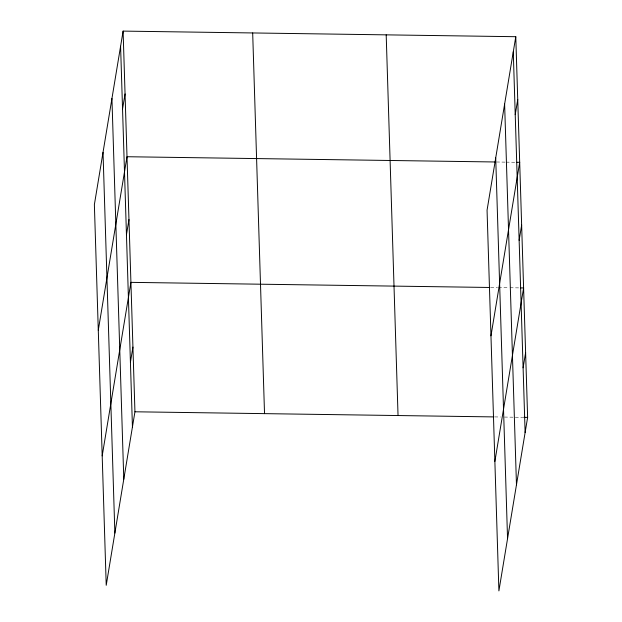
<?xml version="1.0" encoding="UTF-8"?>
<svg xmlns="http://www.w3.org/2000/svg" width="622" height="622" viewBox="0 0 622 622"><rect width="100%" height="100%" fill="white"/><g stroke="black" fill="none" stroke-linecap="round" stroke-linejoin="round"><path stroke-width="0.47" stroke-dasharray="3.11 2.33" d="M496.48 162L505.181 162.124M506.152 162.132L515.825 162.272M490.719 287.488L497.491 287.582M498.455 287.597L509.091 287.753M510.063 287.761L519.728 287.9M494.747 416.919L500.547 417.004M504.419 417.059L522.791 417.323"/><path stroke-width="0.93" d="M123.102 31.1L94.373 204.607L106.222 585.294L134.943 411.787L123.102 31.1L515.778 36.706L527.627 417.393L498.898 590.9L487.057 210.213L515.778 36.706M122.542 109.06L125.053 93.914M98.284 330.235L127.005 156.728L495.516 161.984M126.453 234.688L128.964 219.543M102.195 455.864L130.915 282.357L489.755 287.473M130.426 362.222L132.929 347.068M515.226 114.666L517.737 99.512M490.968 335.841L519.689 162.326L516.789 162.288M519.137 240.294L521.64 225.141M494.871 461.47L523.6 287.955L520.7 287.916M523.102 367.82L525.613 352.674M134.943 411.787L493.782 416.911M523.755 417.339L527.627 417.393M513.274 51.851L525.116 432.539M504.621 104.107L516.47 484.802M495.711 157.949L507.552 538.644M386.192 34.855L398.041 415.543M252.68 32.95L264.529 413.638M120.59 46.246L132.439 426.941M111.937 98.509L123.786 479.197M103.027 152.351L114.868 533.038"/></g></svg>
